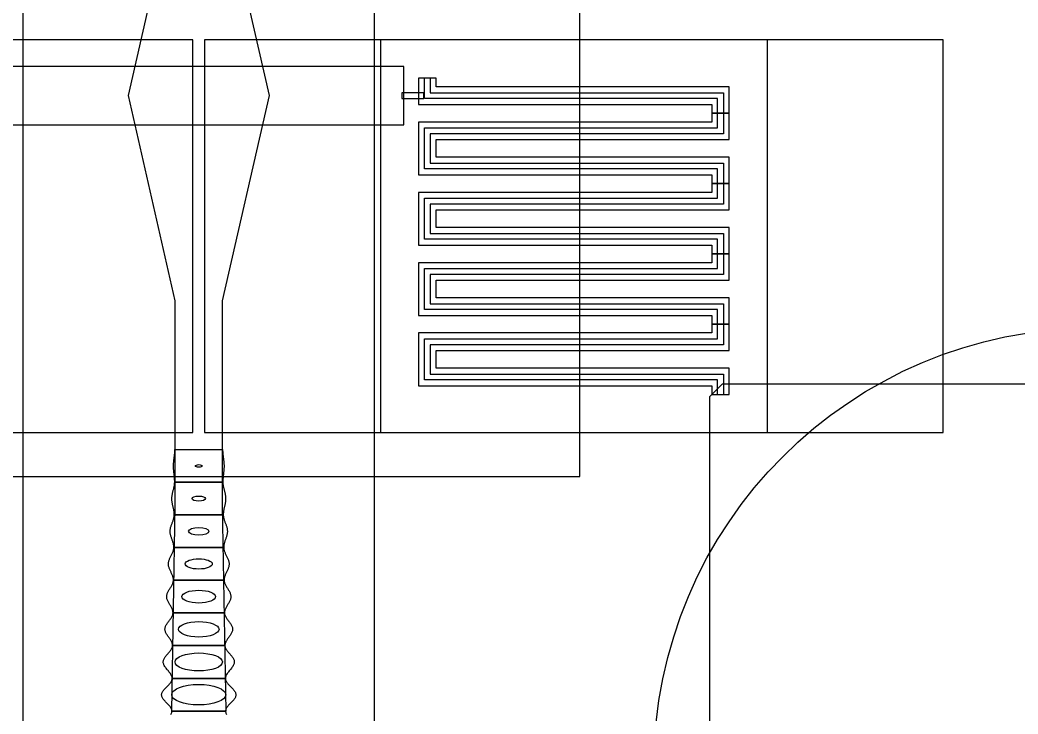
# Model space of a CAD drawing. Extents: x -31 to 31, y -85.2 to 5.5.
# Drawn here: x -3.05 to 13.97, y -51.25 to -39.41 of the extents above; entities that cross this region are included whole.
import ezdxf

# ---------------------------------------------------------------- set-up
doc = ezdxf.new("R2010")
doc.units = 0

msp = doc.modelspace()

# ---------------------------------------------------------------- linework, layer by layer
at = {"layer": 'cure'}
for points in [[(-3, -61.2368), (3, -61.2368), (3, 0.7632), (-3, 0.7632)], [(3.1, -46.45), (9.7, -46.45), (9.7, -39.75), (3.1, -39.75)]]:
    msp.add_lwpolyline(points, close=True, dxfattribs=at)
at = {"layer": 'M1_LD'}
msp.add_circle((15.264, -52.164), 7.5, dxfattribs=at)
at = {"layer": 'M1_Neg'}
for points in [[(-0.4596, -51.2), (-0.4, -47.7), (-0.4, -44.2), (-1.2, -40.7), (-0.4, -37.2), (-0.15, -27.2), (0.15, -27.2), (0.4, -37.2), (1.2, -40.7), (0.4, -44.2), (0.4, -47.7), (0.4596, -51.2)], [(-3.5, -41.2), (3.5, -41.2), (3.5, -40.2), (-3.5, -40.2)], [(3.75, -40.4), (3.75, -40.85), (8.75, -40.85), (8.75, -41), (9.05, -41), (9.05, -40.55), (4.05, -40.55), (4.05, -40.4)], [(3.4625, -40.75), (3.8375, -40.75), (3.8375, -40.65), (3.4625, -40.65)], [(8.75, -41), (8.75, -41.15), (3.75, -41.15), (3.75, -42.05), (8.75, -42.05), (8.75, -42.2), (9.05, -42.2), (9.05, -41.75), (4.05, -41.75), (4.05, -41.45), (9.05, -41.45), (9.05, -41)], [(8.75, -42.2), (8.75, -42.35), (3.75, -42.35), (3.75, -43.25), (8.75, -43.25), (8.75, -43.4), (9.05, -43.4), (9.05, -42.95), (4.05, -42.95), (4.05, -42.65), (9.05, -42.65), (9.05, -42.2)], [(8.75, -43.4), (8.75, -43.55), (3.75, -43.55), (3.75, -44.45), (8.75, -44.45), (8.75, -44.6), (9.05, -44.6), (9.05, -44.15), (4.05, -44.15), (4.05, -43.85), (9.05, -43.85), (9.05, -43.4)], [(8.75, -44.6), (8.75, -44.75), (3.75, -44.75), (3.75, -45.65), (8.75, -45.65), (8.75, -45.8), (9.05, -45.8), (9.05, -45.35), (4.05, -45.35), (4.05, -45.05), (9.05, -45.05), (9.05, -44.6)], [(8.9311, -45.6189), (17.4163, -45.6189), (21.659, -49.8616), (12.9616, -58.559), (8.7189, -54.3163), (8.7189, -45.8311)], [(-0.4107, -47.2968), (-0.4108, -47.2854), (-0.411, -47.274), (-0.4113, -47.2627), (-0.4119, -47.2513), (-0.4126, -47.2399), (-0.4134, -47.2285), (-0.4144, -47.2171), (-0.4155, -47.2058), (-0.4167, -47.1944), (-0.418, -47.183), (-0.4193, -47.1716), (-0.4206, -47.1602), (-0.422, -47.1489), (-0.4233, -47.1375), (-0.4246, -47.1261), (-0.4258, -47.1147), (-0.427, -47.1033), (-0.428, -47.092), (-0.4289, -47.0806), (-0.4297, -47.0692), (-0.4303, -47.0578), (-0.4308, -47.0464), (-0.4311, -47.0351), (-0.4312, -47.0237), (-0.4311, -47.0123), (-0.4309, -47.0009), (-0.4304, -46.9896), (-0.4298, -46.9782), (-0.429, -46.9668), (-0.4281, -46.9554), (-0.4271, -46.944), (-0.4259, -46.9327), (-0.4246, -46.9213), (-0.4232, -46.9099), (-0.4218, -46.8985), (-0.4203, -46.8871), (-0.4188, -46.8758), (-0.4173, -46.8644), (-0.4158, -46.853), (-0.4144, -46.8416), (-0.4131, -46.8302), (-0.4119, -46.8189), (-0.4107, -46.8075), (-0.4097, -46.7961), (-0.4089, -46.7847), (-0.4082, -46.7733), (-0.4077, -46.762), (-0.4073, -46.7506), (-0.4072, -46.7392), (0.4072, -46.7392), (0.4073, -46.7506), (0.4077, -46.762), (0.4082, -46.7733), (0.4089, -46.7847), (0.4097, -46.7961), (0.4107, -46.8075), (0.4119, -46.8189), (0.4131, -46.8302), (0.4144, -46.8416), (0.4158, -46.853), (0.4173, -46.8644), (0.4188, -46.8758), (0.4203, -46.8871), (0.4218, -46.8985), (0.4232, -46.9099), (0.4246, -46.9213), (0.4259, -46.9327), (0.4271, -46.944), (0.4281, -46.9554), (0.429, -46.9668), (0.4298, -46.9782), (0.4304, -46.9896), (0.4309, -47.0009), (0.4311, -47.0123), (0.4312, -47.0237), (0.4311, -47.0351), (0.4308, -47.0464), (0.4303, -47.0578), (0.4297, -47.0692), (0.4289, -47.0806), (0.428, -47.092), (0.427, -47.1033), (0.4258, -47.1147), (0.4246, -47.1261), (0.4233, -47.1375), (0.422, -47.1489), (0.4206, -47.1602), (0.4193, -47.1716), (0.418, -47.183), (0.4167, -47.1944), (0.4155, -47.2058), (0.4144, -47.2171), (0.4134, -47.2285), (0.4126, -47.2399), (0.4119, -47.2513), (0.4113, -47.2627), (0.411, -47.274), (0.4108, -47.2854), (0.4107, -47.2968)], [(-0.4179, -47.8544), (-0.4179, -47.843), (-0.4183, -47.8316), (-0.4191, -47.8203), (-0.4202, -47.8089), (-0.4216, -47.7975), (-0.4233, -47.7861), (-0.4252, -47.7747), (-0.4274, -47.7634), (-0.4298, -47.752), (-0.4323, -47.7406), (-0.435, -47.7292), (-0.4377, -47.7178), (-0.4404, -47.7065), (-0.443, -47.6951), (-0.4456, -47.6837), (-0.4481, -47.6723), (-0.4504, -47.6609), (-0.4524, -47.6496), (-0.4543, -47.6382), (-0.4558, -47.6268), (-0.4571, -47.6154), (-0.458, -47.604), (-0.4586, -47.5927), (-0.4588, -47.5813), (-0.4587, -47.5699), (-0.4581, -47.5585), (-0.4573, -47.5472), (-0.4561, -47.5358), (-0.4545, -47.5244), (-0.4527, -47.513), (-0.4505, -47.5016), (-0.4482, -47.4903), (-0.4456, -47.4789), (-0.4428, -47.4675), (-0.44, -47.4561), (-0.437, -47.4447), (-0.434, -47.4334), (-0.431, -47.422), (-0.4281, -47.4106), (-0.4253, -47.3992), (-0.4226, -47.3878), (-0.4201, -47.3765), (-0.4179, -47.3651), (-0.4159, -47.3537), (-0.4142, -47.3423), (-0.4128, -47.3309), (-0.4118, -47.3196), (-0.4111, -47.3082), (-0.4107, -47.2968), (0.4107, -47.2968), (0.4111, -47.3082), (0.4118, -47.3196), (0.4128, -47.3309), (0.4142, -47.3423), (0.4159, -47.3537), (0.4179, -47.3651), (0.4201, -47.3765), (0.4226, -47.3878), (0.4253, -47.3992), (0.4281, -47.4106), (0.431, -47.422), (0.434, -47.4334), (0.437, -47.4447), (0.44, -47.4561), (0.4428, -47.4675), (0.4456, -47.4789), (0.4482, -47.4903), (0.4505, -47.5016), (0.4527, -47.513), (0.4545, -47.5244), (0.4561, -47.5358), (0.4573, -47.5472), (0.4581, -47.5585), (0.4587, -47.5699), (0.4588, -47.5813), (0.4586, -47.5927), (0.458, -47.604), (0.4571, -47.6154), (0.4558, -47.6268), (0.4543, -47.6382), (0.4524, -47.6496), (0.4504, -47.6609), (0.4481, -47.6723), (0.4456, -47.6837), (0.443, -47.6951), (0.4404, -47.7065), (0.4377, -47.7178), (0.435, -47.7292), (0.4323, -47.7406), (0.4298, -47.752), (0.4274, -47.7634), (0.4252, -47.7747), (0.4233, -47.7861), (0.4216, -47.7975), (0.4202, -47.8089), (0.4191, -47.8203), (0.4183, -47.8316), (0.4179, -47.843), (0.4179, -47.8544)], [(-0.4251, -48.412), (-0.4252, -48.4006), (-0.4259, -48.3892), (-0.4271, -48.3779), (-0.4288, -48.3665), (-0.4309, -48.3551), (-0.4336, -48.3437), (-0.4366, -48.3323), (-0.4399, -48.321), (-0.4436, -48.3096), (-0.4474, -48.2982), (-0.4515, -48.2868), (-0.4556, -48.2754), (-0.4597, -48.2641), (-0.4638, -48.2527), (-0.4677, -48.2413), (-0.4715, -48.2299), (-0.475, -48.2185), (-0.4782, -48.2072), (-0.481, -48.1958), (-0.4834, -48.1844), (-0.4854, -48.173), (-0.4868, -48.1616), (-0.4878, -48.1503), (-0.4882, -48.1389), (-0.488, -48.1275), (-0.4873, -48.1161), (-0.4861, -48.1048), (-0.4843, -48.0934), (-0.4821, -48.082), (-0.4794, -48.0706), (-0.4763, -48.0592), (-0.4728, -48.0479), (-0.469, -48.0365), (-0.4649, -48.0251), (-0.4607, -48.0137), (-0.4563, -48.0023), (-0.4519, -47.991), (-0.4475, -47.9796), (-0.4432, -47.9682), (-0.4391, -47.9568), (-0.4351, -47.9454), (-0.4315, -47.9341), (-0.4282, -47.9227), (-0.4252, -47.9113), (-0.4228, -47.8999), (-0.4208, -47.8885), (-0.4193, -47.8772), (-0.4183, -47.8658), (-0.4179, -47.8544), (0.4179, -47.8544), (0.4183, -47.8658), (0.4193, -47.8772), (0.4208, -47.8885), (0.4228, -47.8999), (0.4252, -47.9113), (0.4282, -47.9227), (0.4315, -47.9341), (0.4351, -47.9454), (0.4391, -47.9568), (0.4432, -47.9682), (0.4475, -47.9796), (0.4519, -47.991), (0.4563, -48.0023), (0.4607, -48.0137), (0.4649, -48.0251), (0.469, -48.0365), (0.4728, -48.0479), (0.4763, -48.0592), (0.4794, -48.0706), (0.4821, -48.082), (0.4843, -48.0934), (0.4861, -48.1048), (0.4873, -48.1161), (0.488, -48.1275), (0.4882, -48.1389), (0.4878, -48.1503), (0.4868, -48.1616), (0.4854, -48.173), (0.4834, -48.1844), (0.481, -48.1958), (0.4782, -48.2072), (0.475, -48.2185), (0.4715, -48.2299), (0.4677, -48.2413), (0.4638, -48.2527), (0.4597, -48.2641), (0.4556, -48.2754), (0.4515, -48.2868), (0.4474, -48.2982), (0.4436, -48.3096), (0.4399, -48.321), (0.4366, -48.3323), (0.4336, -48.3437), (0.4309, -48.3551), (0.4288, -48.3665), (0.4271, -48.3779), (0.4259, -48.3892), (0.4252, -48.4006), (0.4251, -48.412)], [(-0.4322, -48.9696), (-0.4324, -48.9582), (-0.4334, -48.9468), (-0.435, -48.9355), (-0.4373, -48.9241), (-0.4403, -48.9127), (-0.4439, -48.9013), (-0.4479, -48.8899), (-0.4525, -48.8786), (-0.4574, -48.8672), (-0.4626, -48.8558), (-0.468, -48.8444), (-0.4735, -48.833), (-0.479, -48.8217), (-0.4845, -48.8103), (-0.4898, -48.7989), (-0.4949, -48.7875), (-0.4996, -48.7761), (-0.5039, -48.7648), (-0.5077, -48.7534), (-0.511, -48.742), (-0.5137, -48.7306), (-0.5156, -48.7192), (-0.5169, -48.7079), (-0.5175, -48.6965), (-0.5174, -48.6851), (-0.5165, -48.6737), (-0.5149, -48.6624), (-0.5126, -48.651), (-0.5097, -48.6396), (-0.5061, -48.6282), (-0.502, -48.6168), (-0.4974, -48.6055), (-0.4924, -48.5941), (-0.4871, -48.5827), (-0.4814, -48.5713), (-0.4757, -48.5599), (-0.4698, -48.5486), (-0.464, -48.5372), (-0.4583, -48.5258), (-0.4528, -48.5144), (-0.4476, -48.503), (-0.4428, -48.4917), (-0.4385, -48.4803), (-0.4346, -48.4689), (-0.4314, -48.4575), (-0.4287, -48.4461), (-0.4268, -48.4348), (-0.4256, -48.4234), (-0.4251, -48.412), (0.4251, -48.412), (0.4256, -48.4234), (0.4268, -48.4348), (0.4287, -48.4461), (0.4314, -48.4575), (0.4346, -48.4689), (0.4385, -48.4803), (0.4428, -48.4917), (0.4476, -48.503), (0.4528, -48.5144), (0.4583, -48.5258), (0.464, -48.5372), (0.4698, -48.5486), (0.4757, -48.5599), (0.4814, -48.5713), (0.4871, -48.5827), (0.4924, -48.5941), (0.4974, -48.6055), (0.502, -48.6168), (0.5061, -48.6282), (0.5097, -48.6396), (0.5126, -48.651), (0.5149, -48.6624), (0.5165, -48.6737), (0.5174, -48.6851), (0.5175, -48.6965), (0.5169, -48.7079), (0.5156, -48.7192), (0.5137, -48.7306), (0.511, -48.742), (0.5077, -48.7534), (0.5039, -48.7648), (0.4996, -48.7761), (0.4949, -48.7875), (0.4898, -48.7989), (0.4845, -48.8103), (0.479, -48.8217), (0.4735, -48.833), (0.468, -48.8444), (0.4626, -48.8558), (0.4574, -48.8672), (0.4525, -48.8786), (0.4479, -48.8899), (0.4439, -48.9013), (0.4403, -48.9127), (0.4373, -48.9241), (0.435, -48.9355), (0.4334, -48.9468), (0.4324, -48.9582), (0.4322, -48.9696)], [(-0.4394, -49.5272), (-0.4397, -49.5158), (-0.4409, -49.5044), (-0.443, -49.4931), (-0.4459, -49.4817), (-0.4497, -49.4703), (-0.4541, -49.4589), (-0.4593, -49.4475), (-0.465, -49.4362), (-0.4711, -49.4248), (-0.4777, -49.4134), (-0.4845, -49.402), (-0.4914, -49.3906), (-0.4984, -49.3793), (-0.5053, -49.3679), (-0.5119, -49.3565), (-0.5183, -49.3451), (-0.5242, -49.3337), (-0.5297, -49.3224), (-0.5345, -49.311), (-0.5386, -49.2996), (-0.5419, -49.2882), (-0.5445, -49.2768), (-0.5461, -49.2655), (-0.5469, -49.2541), (-0.5467, -49.2427), (-0.5457, -49.2313), (-0.5437, -49.22), (-0.5409, -49.2086), (-0.5373, -49.1972), (-0.5329, -49.1858), (-0.5278, -49.1744), (-0.5221, -49.1631), (-0.5158, -49.1517), (-0.5092, -49.1403), (-0.5022, -49.1289), (-0.495, -49.1175), (-0.4878, -49.1062), (-0.4805, -49.0948), (-0.4734, -49.0834), (-0.4666, -49.072), (-0.4601, -49.0606), (-0.4542, -49.0493), (-0.4487, -49.0379), (-0.444, -49.0265), (-0.4399, -49.0151), (-0.4367, -49.0037), (-0.4343, -48.9924), (-0.4328, -48.981), (-0.4322, -48.9696), (0.4322, -48.9696), (0.4328, -48.981), (0.4343, -48.9924), (0.4367, -49.0037), (0.4399, -49.0151), (0.444, -49.0265), (0.4487, -49.0379), (0.4542, -49.0493), (0.4601, -49.0606), (0.4666, -49.072), (0.4734, -49.0834), (0.4805, -49.0948), (0.4878, -49.1062), (0.495, -49.1175), (0.5022, -49.1289), (0.5092, -49.1403), (0.5158, -49.1517), (0.5221, -49.1631), (0.5278, -49.1744), (0.5329, -49.1858), (0.5373, -49.1972), (0.5409, -49.2086), (0.5437, -49.22), (0.5457, -49.2313), (0.5467, -49.2427), (0.5469, -49.2541), (0.5461, -49.2655), (0.5445, -49.2768), (0.5419, -49.2882), (0.5386, -49.2996), (0.5345, -49.311), (0.5297, -49.3224), (0.5242, -49.3337), (0.5183, -49.3451), (0.5119, -49.3565), (0.5053, -49.3679), (0.4984, -49.3793), (0.4914, -49.3906), (0.4845, -49.402), (0.4777, -49.4134), (0.4711, -49.4248), (0.465, -49.4362), (0.4593, -49.4475), (0.4541, -49.4589), (0.4497, -49.4703), (0.4459, -49.4817), (0.443, -49.4931), (0.4409, -49.5044), (0.4397, -49.5158), (0.4394, -49.5272)], [(-0.4465, -50.0848), (-0.4469, -50.0734), (-0.4484, -50.062), (-0.451, -50.0507), (-0.4545, -50.0393), (-0.459, -50.0279), (-0.4644, -50.0165), (-0.4706, -50.0051), (-0.4775, -49.9938), (-0.4849, -49.9824), (-0.4928, -49.971), (-0.501, -49.9596), (-0.5093, -49.9482), (-0.5177, -49.9369), (-0.526, -49.9255), (-0.534, -49.9141), (-0.5417, -49.9027), (-0.5489, -49.8913), (-0.5554, -49.88), (-0.5612, -49.8686), (-0.5662, -49.8572), (-0.5702, -49.8458), (-0.5733, -49.8344), (-0.5753, -49.8231), (-0.5763, -49.8117), (-0.5761, -49.8003), (-0.5749, -49.7889), (-0.5726, -49.7776), (-0.5692, -49.7662), (-0.5649, -49.7548), (-0.5596, -49.7434), (-0.5535, -49.732), (-0.5467, -49.7207), (-0.5392, -49.7093), (-0.5313, -49.6979), (-0.5229, -49.6865), (-0.5144, -49.6751), (-0.5057, -49.6638), (-0.497, -49.6524), (-0.4885, -49.641), (-0.4804, -49.6296), (-0.4727, -49.6182), (-0.4655, -49.6069), (-0.459, -49.5955), (-0.4533, -49.5841), (-0.4485, -49.5727), (-0.4447, -49.5613), (-0.4418, -49.55), (-0.4401, -49.5386), (-0.4394, -49.5272), (0.4394, -49.5272), (0.4401, -49.5386), (0.4418, -49.55), (0.4447, -49.5613), (0.4485, -49.5727), (0.4533, -49.5841), (0.459, -49.5955), (0.4655, -49.6069), (0.4727, -49.6182), (0.4804, -49.6296), (0.4885, -49.641), (0.497, -49.6524), (0.5057, -49.6638), (0.5144, -49.6751), (0.5229, -49.6865), (0.5313, -49.6979), (0.5392, -49.7093), (0.5467, -49.7207), (0.5535, -49.732), (0.5596, -49.7434), (0.5649, -49.7548), (0.5692, -49.7662), (0.5726, -49.7776), (0.5749, -49.7889), (0.5761, -49.8003), (0.5763, -49.8117), (0.5753, -49.8231), (0.5733, -49.8344), (0.5702, -49.8458), (0.5662, -49.8572), (0.5612, -49.8686), (0.5554, -49.88), (0.5489, -49.8913), (0.5417, -49.9027), (0.534, -49.9141), (0.526, -49.9255), (0.5177, -49.9369), (0.5093, -49.9482), (0.501, -49.9596), (0.4928, -49.971), (0.4849, -49.9824), (0.4775, -49.9938), (0.4706, -50.0051), (0.4644, -50.0165), (0.459, -50.0279), (0.4545, -50.0393), (0.451, -50.0507), (0.4484, -50.062), (0.4469, -50.0734), (0.4465, -50.0848)], [(-0.4537, -50.6424), (-0.4542, -50.631), (-0.4559, -50.6196), (-0.4589, -50.6083), (-0.4631, -50.5969), (-0.4684, -50.5855), (-0.4747, -50.5741), (-0.482, -50.5627), (-0.49, -50.5514), (-0.4987, -50.54), (-0.5079, -50.5286), (-0.5175, -50.5172), (-0.5272, -50.5058), (-0.5371, -50.4945), (-0.5467, -50.4831), (-0.5562, -50.4717), (-0.5651, -50.4603), (-0.5735, -50.4489), (-0.5812, -50.4376), (-0.5879, -50.4262), (-0.5938, -50.4148), (-0.5985, -50.4034), (-0.6021, -50.392), (-0.6045, -50.3807), (-0.6056, -50.3693), (-0.6055, -50.3579), (-0.604, -50.3465), (-0.6014, -50.3352), (-0.5975, -50.3238), (-0.5924, -50.3124), (-0.5863, -50.301), (-0.5793, -50.2896), (-0.5713, -50.2783), (-0.5626, -50.2669), (-0.5534, -50.2555), (-0.5437, -50.2441), (-0.5337, -50.2327), (-0.5236, -50.2214), (-0.5135, -50.21), (-0.5037, -50.1986), (-0.4942, -50.1872), (-0.4852, -50.1758), (-0.4768, -50.1645), (-0.4693, -50.1531), (-0.4627, -50.1417), (-0.4571, -50.1303), (-0.4527, -50.1189), (-0.4494, -50.1076), (-0.4473, -50.0962), (-0.4465, -50.0848), (0.4465, -50.0848), (0.4473, -50.0962), (0.4494, -50.1076), (0.4527, -50.1189), (0.4571, -50.1303), (0.4627, -50.1417), (0.4693, -50.1531), (0.4768, -50.1645), (0.4852, -50.1758), (0.4942, -50.1872), (0.5037, -50.1986), (0.5135, -50.21), (0.5236, -50.2214), (0.5337, -50.2327), (0.5437, -50.2441), (0.5534, -50.2555), (0.5626, -50.2669), (0.5713, -50.2783), (0.5793, -50.2896), (0.5863, -50.301), (0.5924, -50.3124), (0.5975, -50.3238), (0.6014, -50.3352), (0.604, -50.3465), (0.6055, -50.3579), (0.6056, -50.3693), (0.6045, -50.3807), (0.6021, -50.392), (0.5985, -50.4034), (0.5938, -50.4148), (0.5879, -50.4262), (0.5812, -50.4376), (0.5735, -50.4489), (0.5651, -50.4603), (0.5562, -50.4717), (0.5467, -50.4831), (0.5371, -50.4945), (0.5272, -50.5058), (0.5175, -50.5172), (0.5079, -50.5286), (0.4987, -50.54), (0.49, -50.5514), (0.482, -50.5627), (0.4747, -50.5741), (0.4684, -50.5855), (0.4631, -50.5969), (0.4589, -50.6083), (0.4559, -50.6196), (0.4542, -50.631), (0.4537, -50.6424)], [(-0.4573, -51.2), (-0.4579, -51.1886), (-0.46, -51.1772), (-0.4635, -51.1659), (-0.4684, -51.1545), (-0.4746, -51.1431), (-0.4819, -51.1317), (-0.4902, -51.1203), (-0.4995, -51.109), (-0.5095, -51.0976), (-0.5201, -51.0862), (-0.5312, -51.0748), (-0.5425, -51.0634), (-0.5538, -51.0521), (-0.5649, -51.0407), (-0.5758, -51.0293), (-0.5861, -51.0179), (-0.5958, -51.0065), (-0.6046, -50.9952), (-0.6125, -50.9838), (-0.6192, -50.9724), (-0.6247, -50.961), (-0.6289, -50.9496), (-0.6318, -50.9383), (-0.6331, -50.9269), (-0.6331, -50.9155), (-0.6315, -50.9041), (-0.6286, -50.8928), (-0.6242, -50.8814), (-0.6186, -50.87), (-0.6117, -50.8586), (-0.6037, -50.8472), (-0.5947, -50.8359), (-0.5849, -50.8245), (-0.5744, -50.8131), (-0.5634, -50.8017), (-0.5521, -50.7903), (-0.5406, -50.779), (-0.5292, -50.7676), (-0.518, -50.7562), (-0.5073, -50.7448), (-0.4971, -50.7334), (-0.4877, -50.7221), (-0.4792, -50.7107), (-0.4717, -50.6993), (-0.4654, -50.6879), (-0.4604, -50.6765), (-0.4567, -50.6652), (-0.4545, -50.6538), (-0.4537, -50.6424), (0.4537, -50.6424), (0.4545, -50.6538), (0.4567, -50.6652), (0.4604, -50.6765), (0.4654, -50.6879), (0.4717, -50.6993), (0.4792, -50.7107), (0.4877, -50.7221), (0.4971, -50.7334), (0.5073, -50.7448), (0.518, -50.7562), (0.5292, -50.7676), (0.5406, -50.779), (0.5521, -50.7903), (0.5634, -50.8017), (0.5744, -50.8131), (0.5849, -50.8245), (0.5947, -50.8359), (0.6037, -50.8472), (0.6117, -50.8586), (0.6186, -50.87), (0.6242, -50.8814), (0.6286, -50.8928), (0.6315, -50.9041), (0.6331, -50.9155), (0.6331, -50.9269), (0.6318, -50.9383), (0.6289, -50.9496), (0.6247, -50.961), (0.6192, -50.9724), (0.6125, -50.9838), (0.6046, -50.9952), (0.5958, -51.0065), (0.5861, -51.0179), (0.5758, -51.0293), (0.5649, -51.0407), (0.5538, -51.0521), (0.5425, -51.0634), (0.5312, -51.0748), (0.5201, -51.0862), (0.5095, -51.0976), (0.4995, -51.109), (0.4902, -51.1203), (0.4819, -51.1317), (0.4746, -51.1431), (0.4684, -51.1545), (0.4635, -51.1659), (0.46, -51.1772), (0.4579, -51.1886), (0.4573, -51.2)]]:
    msp.add_lwpolyline(points, close=True, dxfattribs=at)
msp.add_lwpolyline([(-0.4749, -51.2569), (-0.4687, -51.2455), (-0.4638, -51.2341), (-0.4602, -51.2228), (-0.458, -51.2114), (-0.4573, -51.2), (0.4573, -51.2), (0.458, -51.2114), (0.4602, -51.2228), (0.4638, -51.2341), (0.4687, -51.2455), (0.4749, -51.2569)], dxfattribs=at)
at = {"layer": 'M1_Pos_holes'}
for centre, major_axis in [((0, -47.018), (-0.0576, 0)), ((0, -47.5756), (-0.1152, 0)), ((0, -48.1332), (-0.1729, 0)), ((0, -48.6908), (-0.2305, 0)), ((0, -49.2484), (-0.2881, 0)), ((0, -49.806), (-0.3457, 0)), ((0, -50.3636), (-0.4033, 0)), ((0, -50.9212), (-0.4609, 0))]:
    msp.add_ellipse(centre, major_axis=major_axis, ratio=0.3807, dxfattribs=at)
at = {"layer": 'M2_undercutMsk'}
for points in [[(-6.5, -47.2), (6.5, -47.2), (6.5, -34.2), (-6.5, -34.2)], [(-0.1, -39.75), (-12.7, -39.75), (-12.7, -46.45), (-0.1, -46.45)], [(0.1, -46.45), (12.7, -46.45), (12.7, -39.75), (0.1, -39.75)]]:
    msp.add_lwpolyline(points, close=True, dxfattribs=at)
at = {"layer": 'metal'}
for points in [[(3.75, -40.4), (3.75, -40.85), (8.75, -40.85), (8.75, -41), (8.85, -41), (8.85, -40.75), (3.85, -40.75), (3.85, -40.4)], [(3.95, -40.4), (3.95, -40.65), (8.95, -40.65), (8.95, -41), (9.05, -41), (9.05, -40.55), (4.05, -40.55), (4.05, -40.4)], [(8.75, -41), (8.75, -41.15), (3.75, -41.15), (3.75, -42.05), (8.75, -42.05), (8.75, -42.2), (8.85, -42.2), (8.85, -41.95), (3.85, -41.95), (3.85, -41.25), (8.85, -41.25), (8.85, -41)], [(8.95, -41), (8.95, -41.35), (3.95, -41.35), (3.95, -41.85), (8.95, -41.85), (8.95, -42.2), (9.05, -42.2), (9.05, -41.75), (4.05, -41.75), (4.05, -41.45), (9.05, -41.45), (9.05, -41)], [(8.75, -42.2), (8.75, -42.35), (3.75, -42.35), (3.75, -43.25), (8.75, -43.25), (8.75, -43.4), (8.85, -43.4), (8.85, -43.15), (3.85, -43.15), (3.85, -42.45), (8.85, -42.45), (8.85, -42.2)], [(8.95, -42.2), (8.95, -42.55), (3.95, -42.55), (3.95, -43.05), (8.95, -43.05), (8.95, -43.4), (9.05, -43.4), (9.05, -42.95), (4.05, -42.95), (4.05, -42.65), (9.05, -42.65), (9.05, -42.2)], [(8.75, -43.4), (8.75, -43.55), (3.75, -43.55), (3.75, -44.45), (8.75, -44.45), (8.75, -44.6), (8.85, -44.6), (8.85, -44.35), (3.85, -44.35), (3.85, -43.65), (8.85, -43.65), (8.85, -43.4)], [(8.95, -43.4), (8.95, -43.75), (3.95, -43.75), (3.95, -44.25), (8.95, -44.25), (8.95, -44.6), (9.05, -44.6), (9.05, -44.15), (4.05, -44.15), (4.05, -43.85), (9.05, -43.85), (9.05, -43.4)], [(8.75, -44.6), (8.75, -44.75), (3.75, -44.75), (3.75, -45.65), (8.75, -45.65), (8.75, -45.8), (8.85, -45.8), (8.85, -45.55), (3.85, -45.55), (3.85, -44.85), (8.85, -44.85), (8.85, -44.6)], [(8.95, -44.6), (8.95, -44.95), (3.95, -44.95), (3.95, -45.45), (8.95, -45.45), (8.95, -45.8), (9.05, -45.8), (9.05, -45.35), (4.05, -45.35), (4.05, -45.05), (9.05, -45.05), (9.05, -44.6)]]:
    msp.add_lwpolyline(points, close=True, dxfattribs=at)

doc.saveas('drawing.dxf')
